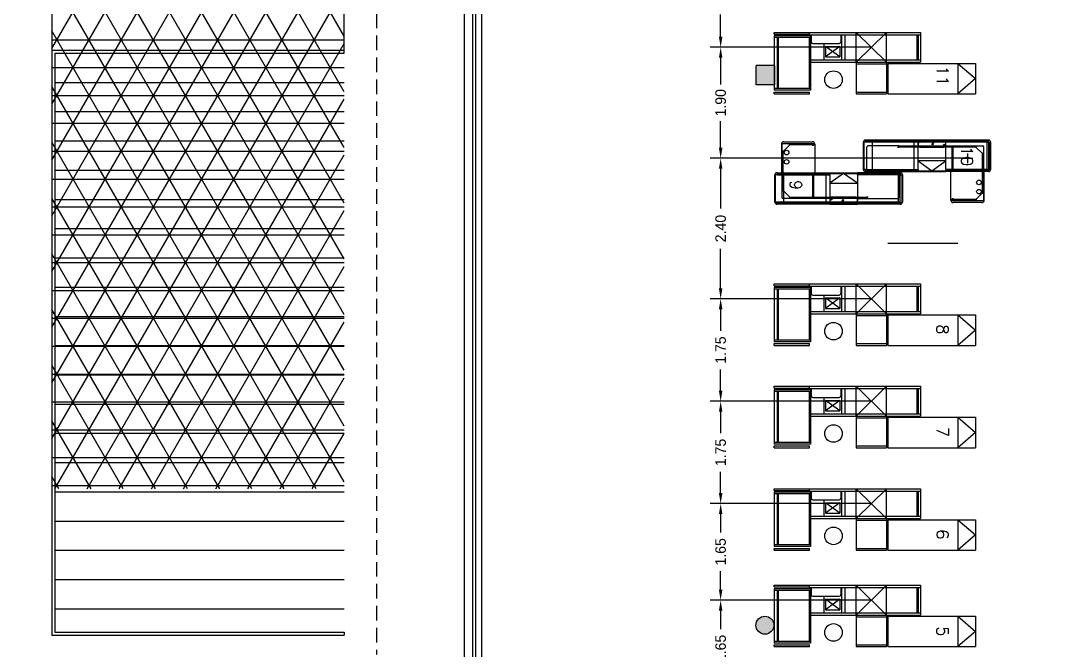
# Model space of a CAD drawing. Header units: metres. Extents: x 95 to 486, y 2972 to 3465.
# Drawn here: x 168.99 to 186.5, y 3191.99 to 3202.76 of the extents above; entities that cross this region are included whole.
import ezdxf

# ---------------------------------------------------------------- set-up
doc = ezdxf.new("R2010")
doc.units = ezdxf.units.M
doc.linetypes.add('HIDDEN', pattern=[0.375, 0.25, -0.125])
for name, color, linetype in [('0_HOJA-CARATULA', 7, 'Continuous'), ('0_MUROS', 7, 'Continuous'), ('0_PUERTAS-VENTANAS', 3, 'Continuous'), ('A_MEDIASOMBRA', 5, 'Continuous'), ('C_COTAS', 5, 'Continuous'), ('E_CHECK-OUTS', 1, 'Continuous'), ('E_EQUIPAMIENTO', 1, 'Continuous'), ('I_ELECTRICIDAD', 10, 'Continuous'), ('T_TEXTOS-EQUIPAMIENTO', 5, 'Continuous')]:
    doc.layers.add(name, color=color, linetype=linetype)
doc.styles.add('ROMANS', font='romans.shx', dxfattribs={"width": 0.8, "height": 0.15})
doc.dimstyles.get("Standard").update_dxf_attribs({"dimtxt": 0.18, "dimasz": 0.18, "dimexe": 0.18, "dimexo": 0.0625, "dimgap": 0.09, "dimtad": 0, "dimzin": 0, "dimdsep": 46, "dimtxsty": 'Standard', "dimcen": 0.09, "dimadec": 0, "dimazin": 0, "dimtfac": 1, "dimtofl": 0, "dimtmove": 0, "dimatfit": 3, "dimfxl": 1, "dimtolj": 1, "dimtzin": 0, "dimarcsym": 0})

# ---------------------------------------------------------------- blocks, each defined once
blk = doc.blocks.new('*D158')
at = {"layer": 'C_COTAS', "color": 0, "lineweight": -2, "transparency": 16777216}
for p, q in [((183.536, 3194.502), (180.78, 3194.502)), ((180.96, 3194.322), (180.96, 3194.007)), ((180.96, 3193.032), (180.96, 3193.347)), ((183.536, 3192.852), (180.78, 3192.852))]:
    blk.add_line(p, q, dxfattribs=at)
at = {"layer": 'C_COTAS', "color": 0, "transparency": 16777216}
for points in [[(180.93, 3194.322), (180.99, 3194.322), (180.96, 3194.502)], [(180.93, 3193.032), (180.99, 3193.032), (180.96, 3192.852)]]:
    blk.add_solid(points, dxfattribs=at)
at = {"layer": 'DEFPOINTS', "color": 0, "transparency": 16777216}
for p in [(183.599, 3194.502), (180.96, 3192.852), (183.599, 3192.852)]:
    blk.add_point(p, dxfattribs=at)
at = {"layer": 'C_COTAS', "color": 0, "transparency": 16777216, "insert": (180.96, 3193.677), "char_height": 0.18, "attachment_point": 5, "rotation": 90}
blk.add_mtext('\\A1;1.65', dxfattribs=at)
blk = doc.blocks.new('*D159')
at = {"layer": 'C_COTAS', "color": 0, "lineweight": -2, "transparency": 16777216}
for p, q in [((183.536, 3192.852), (180.78, 3192.852)), ((180.96, 3192.672), (180.96, 3192.356)), ((180.96, 3191.38), (180.96, 3191.696)), ((183.536, 3191.2), (180.78, 3191.2))]:
    blk.add_line(p, q, dxfattribs=at)
at = {"layer": 'C_COTAS', "color": 0, "transparency": 16777216}
for points in [[(180.93, 3192.672), (180.99, 3192.672), (180.96, 3192.852)], [(180.93, 3191.38), (180.99, 3191.38), (180.96, 3191.2)]]:
    blk.add_solid(points, dxfattribs=at)
at = {"layer": 'DEFPOINTS', "color": 0, "transparency": 16777216}
for p in [(183.599, 3192.852), (180.96, 3191.2), (183.599, 3191.2)]:
    blk.add_point(p, dxfattribs=at)
at = {"layer": 'C_COTAS', "color": 0, "transparency": 16777216, "insert": (180.96, 3192.026), "char_height": 0.18, "attachment_point": 5, "rotation": 90}
blk.add_mtext('\\A1;1.65', dxfattribs=at)
blk = doc.blocks.new('*D160')
at = {"layer": 'C_COTAS', "color": 0, "lineweight": -2, "transparency": 16777216}
for p, q in [((183.536, 3202.303), (180.78, 3202.303)), ((180.96, 3202.123), (180.96, 3201.669)), ((180.96, 3200.586), (180.96, 3201.039)), ((185.187, 3200.406), (180.78, 3200.406))]:
    blk.add_line(p, q, dxfattribs=at)
at = {"layer": 'C_COTAS', "color": 0, "transparency": 16777216}
for points in [[(180.93, 3202.123), (180.99, 3202.123), (180.96, 3202.303)], [(180.93, 3200.586), (180.99, 3200.586), (180.96, 3200.406)]]:
    blk.add_solid(points, dxfattribs=at)
at = {"layer": 'DEFPOINTS', "color": 0, "transparency": 16777216}
for p in [(183.599, 3202.303), (180.96, 3200.406), (185.25, 3200.406)]:
    blk.add_point(p, dxfattribs=at)
at = {"layer": 'C_COTAS', "color": 0, "transparency": 16777216, "insert": (180.96, 3201.354), "char_height": 0.18, "attachment_point": 5, "rotation": 90}
blk.add_mtext('\\A1;1.90', dxfattribs=at)
blk = doc.blocks.new('*D162')
at = {"layer": 'C_COTAS', "color": 0, "lineweight": -2, "transparency": 16777216}
for p, q in [((183.536, 3204.079), (180.78, 3204.079)), ((180.96, 3203.899), (180.96, 3203.521)), ((180.96, 3202.483), (180.96, 3202.861)), ((183.536, 3202.303), (180.78, 3202.303))]:
    blk.add_line(p, q, dxfattribs=at)
at = {"layer": 'C_COTAS', "color": 0, "transparency": 16777216}
for points in [[(180.93, 3203.899), (180.99, 3203.899), (180.96, 3204.079)], [(180.93, 3202.483), (180.99, 3202.483), (180.96, 3202.303)]]:
    blk.add_solid(points, dxfattribs=at)
at = {"layer": 'DEFPOINTS', "color": 0, "transparency": 16777216}
for p in [(183.599, 3204.079), (180.96, 3202.303), (183.599, 3202.303)]:
    blk.add_point(p, dxfattribs=at)
at = {"layer": 'C_COTAS', "color": 0, "transparency": 16777216, "insert": (180.96, 3203.191), "char_height": 0.18, "attachment_point": 5, "rotation": 90}
blk.add_mtext('\\A1;1.78', dxfattribs=at)
blk = doc.blocks.new('*D163')
at = {"layer": 'C_COTAS', "color": 0, "lineweight": -2, "transparency": 16777216}
for p, q in [((183.536, 3198.002), (180.78, 3198.002)), ((180.96, 3197.822), (180.96, 3197.457)), ((180.96, 3196.432), (180.96, 3196.797)), ((183.536, 3196.252), (180.78, 3196.252))]:
    blk.add_line(p, q, dxfattribs=at)
at = {"layer": 'C_COTAS', "color": 0, "transparency": 16777216}
for points in [[(180.93, 3197.822), (180.99, 3197.822), (180.96, 3198.002)], [(180.93, 3196.432), (180.99, 3196.432), (180.96, 3196.252)]]:
    blk.add_solid(points, dxfattribs=at)
at = {"layer": 'DEFPOINTS', "color": 0, "transparency": 16777216}
for p in [(183.599, 3198.002), (180.96, 3196.252), (183.599, 3196.252)]:
    blk.add_point(p, dxfattribs=at)
at = {"layer": 'C_COTAS', "color": 0, "transparency": 16777216, "insert": (180.96, 3197.127), "char_height": 0.18, "attachment_point": 5, "rotation": 90}
blk.add_mtext('\\A1;1.75', dxfattribs=at)
blk = doc.blocks.new('*D164')
at = {"layer": 'C_COTAS', "color": 0, "lineweight": -2, "transparency": 16777216}
for p, q in [((185.187, 3200.406), (180.78, 3200.406)), ((180.96, 3200.226), (180.96, 3199.549)), ((180.96, 3198.182), (180.96, 3198.859)), ((183.536, 3198.002), (180.78, 3198.002))]:
    blk.add_line(p, q, dxfattribs=at)
at = {"layer": 'C_COTAS', "color": 0, "transparency": 16777216}
for points in [[(180.93, 3200.226), (180.99, 3200.226), (180.96, 3200.406)], [(180.93, 3198.182), (180.99, 3198.182), (180.96, 3198.002)]]:
    blk.add_solid(points, dxfattribs=at)
at = {"layer": 'DEFPOINTS', "color": 0, "transparency": 16777216}
for p in [(185.25, 3200.406), (180.96, 3198.002), (183.599, 3198.002)]:
    blk.add_point(p, dxfattribs=at)
at = {"layer": 'C_COTAS', "color": 0, "transparency": 16777216, "insert": (180.96, 3199.204), "char_height": 0.18, "attachment_point": 5, "rotation": 90}
blk.add_mtext('\\A1;2.40', dxfattribs=at)
blk = doc.blocks.new('*D165')
at = {"layer": 'C_COTAS', "color": 0, "lineweight": -2, "transparency": 16777216}
for p, q in [((183.536, 3196.252), (180.78, 3196.252)), ((180.96, 3196.072), (180.96, 3195.707)), ((180.96, 3194.682), (180.96, 3195.047)), ((183.536, 3194.502), (180.78, 3194.502))]:
    blk.add_line(p, q, dxfattribs=at)
at = {"layer": 'C_COTAS', "color": 0, "transparency": 16777216}
for points in [[(180.93, 3196.072), (180.99, 3196.072), (180.96, 3196.252)], [(180.93, 3194.682), (180.99, 3194.682), (180.96, 3194.502)]]:
    blk.add_solid(points, dxfattribs=at)
at = {"layer": 'DEFPOINTS', "color": 0, "transparency": 16777216}
for p in [(183.599, 3196.252), (180.96, 3194.502), (183.599, 3194.502)]:
    blk.add_point(p, dxfattribs=at)
at = {"layer": 'C_COTAS', "color": 0, "transparency": 16777216, "insert": (180.96, 3195.377), "char_height": 0.18, "attachment_point": 5, "rotation": 90}
blk.add_mtext('\\A1;1.75', dxfattribs=at)

msp = doc.modelspace()

# ---------------------------------------------------------------- hatches: boundary and pattern name
at = {"layer": '0_MUROS'}
for points in [[(181.8861, 3201.9936), (181.5661, 3201.9936), (181.5661, 3201.6636), (181.8861, 3201.6636)], [(181.8861, 3201.9936), (181.5661, 3201.9936), (181.5661, 3201.6636), (181.8861, 3201.6636)], [(181.8701, 3192.4236, 0.3909285), (181.7284, 3192.5771), (181.7038, 3192.5771, 0.3909285), (181.5621, 3192.4236, 1)]]:
    msp.add_hatch(color=256, dxfattribs=at).paths.add_polyline_path(points)
at = {"layer": 'A_MEDIASOMBRA'}
h = msp.add_hatch(dxfattribs=at)
h.set_pattern_fill('NET3', color=256, scale=0.15, style=0)
h.set_pattern_definition([(0, (-300.57355, 2686.17695), (0, 0.47625), []), (60, (-300.57355, 2686.17695), (-0.4124446, 0.238125), []), (120, (-300.57355, 2686.17695), (-0.4124446, -0.238125), [])])
h.paths.add_polyline_path([(169.5261, 3222.2536), (174.5261, 3222.2536), (174.5261, 3194.7536), (169.5261, 3194.7536)])

# ---------------------------------------------------------------- linework, layer by layer
at = {"layer": '0_HOJA-CARATULA'}
msp.add_circle((196.2281, 3222.4589), 101.1095, dxfattribs=at)
at = {"layer": '0_MUROS', "color": 2, "linetype": 'HIDDEN'}
msp.add_line((175.0761, 3230.2536), (175.0761, 3191.9236), dxfattribs=at)
at = {"layer": '0_MUROS', "color": 1}
for p, q in [((174.5261, 3202.2536), (174.5261, 3222.2536)), ((169.5261, 3202.2536), (174.5261, 3202.2536)), ((169.5261, 3202.2536), (169.5261, 3192.2536)), ((169.5761, 3202.2036), (174.5261, 3202.2036)), ((169.5761, 3202.2036), (169.5761, 3192.3036)), ((174.5261, 3202.2036), (174.5261, 3202.2536)), ((169.5761, 3201.7036), (174.5261, 3201.7036)), ((169.5761, 3201.2036), (174.5261, 3201.2036)), ((169.5761, 3200.7036), (174.5261, 3200.7036)), ((169.5761, 3200.2036), (174.5261, 3200.2036)), ((169.5761, 3199.7036), (174.5261, 3199.7036)), ((169.5761, 3199.2036), (174.5261, 3199.2036)), ((169.5761, 3198.7036), (174.5261, 3198.7036)), ((169.5761, 3198.2036), (174.5261, 3198.2036)), ((169.5761, 3197.7036), (174.5261, 3197.7036)), ((169.5761, 3197.2036), (174.5261, 3197.2036)), ((169.5761, 3196.7036), (174.5261, 3196.7036)), ((169.5761, 3196.2036), (174.5261, 3196.2036)), ((169.5761, 3195.7036), (174.5261, 3195.7036)), ((169.5761, 3195.2036), (174.5261, 3195.2036)), ((169.5761, 3194.7036), (174.5261, 3194.7036)), ((169.5761, 3194.2036), (174.5261, 3194.2036)), ((169.5761, 3193.7036), (174.5261, 3193.7036)), ((169.5761, 3193.2036), (174.5261, 3193.2036)), ((169.5761, 3192.7036), (174.5261, 3192.7036)), ((169.5261, 3192.2536), (174.5261, 3192.2536)), ((169.5761, 3192.3036), (174.5261, 3192.3036)), ((174.5261, 3192.3036), (174.5261, 3192.2536))]:
    msp.add_line(p, q, dxfattribs=at)
at = {"layer": '0_MUROS'}
for p, q in [((181.5661, 3201.6636), (181.5661, 3201.9936)), ((181.8861, 3201.9936), (181.5661, 3201.9936)), ((181.8861, 3201.9936), (181.5661, 3201.9936)), ((181.5661, 3201.6636), (181.5661, 3201.9936)), ((181.8861, 3201.6636), (181.8861, 3201.9936)), ((181.8861, 3201.6636), (181.8861, 3201.9936)), ((181.8861, 3201.6636), (181.5661, 3201.6636)), ((181.8861, 3201.6636), (181.5661, 3201.6636))]:
    msp.add_line(p, q, dxfattribs=at)
msp.add_circle((181.7161, 3192.4236), 0.154, dxfattribs=at)
msp.add_circle((181.7161, 3192.4236), 0.154, dxfattribs=at)
at = {"layer": '0_PUERTAS-VENTANAS'}
for p, q in [((176.5761, 3208.2336), (176.5761, 3190.4236)), ((176.7261, 3190.4236), (176.7261, 3208.2336)), ((176.7761, 3190.4236), (176.7761, 3208.2336)), ((176.8761, 3190.4236), (176.8761, 3208.2836))]:
    msp.add_line(p, q, dxfattribs=at)
at = {"layer": 'A_MEDIASOMBRA'}
msp.add_line((169.5261, 3222.2536), (169.5261, 3194.7536), dxfattribs=at)
at = {"layer": 'E_CHECK-OUTS'}
for p, q in [((182.4751, 3202.5581), (184.3761, 3202.5581)), ((182.4751, 3202.5581), (182.4751, 3202.5181)), ((184.3761, 3202.5581), (184.3761, 3202.0481)), ((182.4951, 3202.4981), (181.8761, 3202.4981)), ((181.8761, 3202.4981), (181.8761, 3201.5681)), ((182.4951, 3202.5181), (182.4951, 3201.5681)), ((182.4951, 3202.0481), (184.3761, 3202.0481)), ((183.2751, 3202.0481), (183.2751, 3201.5081)), ((183.7971, 3202.0481), (183.7971, 3201.5081)), ((183.8171, 3202.0281), (185.0171, 3202.0281)), ((183.8171, 3202.0281), (183.8171, 3201.5081)), ((185.0171, 3202.0281), (185.0171, 3201.5081)), ((185.0171, 3202.0281), (185.3171, 3201.7681)), ((185.3171, 3201.7681), (185.0171, 3201.5081)), ((182.4951, 3201.5681), (181.8761, 3201.5681)), ((183.2751, 3201.5081), (183.7971, 3201.5081)), ((183.8171, 3201.5081), (185.0171, 3201.5081)), ((181.9977, 3200.6491), (181.9977, 3200.1591)), ((182.0047, 3200.6341), (182.0047, 3199.7421)), ((182.0297, 3200.6591), (182.5477, 3200.6591)), ((182.0347, 3200.5291), (182.1368, 3200.6291)), ((182.0377, 3200.6891), (182.5277, 3200.6891)), ((182.1368, 3200.6291), (182.1368, 3200.6591)), ((182.1368, 3200.6391), (182.5477, 3200.6391)), ((182.5227, 3200.6271), (182.5477, 3200.6271)), ((182.5477, 3200.6591), (182.5477, 3200.6271)), ((182.5677, 3200.6491), (182.5677, 3200.1591)), ((183.3977, 3200.6811), (183.3977, 3200.2151)), ((183.4367, 3200.6811), (183.3977, 3200.6811)), ((183.4087, 3200.6811), (183.4087, 3200.2151)), ((185.5397, 3200.7171), (183.4337, 3200.7171)), ((183.4367, 3200.7061), (183.4367, 3200.7171)), ((185.5367, 3200.7061), (183.4367, 3200.7061)), ((183.4367, 3200.7061), (183.4367, 3200.6811)), ((185.5367, 3200.6811), (183.4367, 3200.6811)), ((184.0067, 3200.6211), (183.4817, 3200.6211)), ((183.5487, 3200.6811), (183.5487, 3200.2151)), ((184.0067, 3200.6211), (184.9067, 3200.6211)), ((184.0067, 3200.5891), (184.0067, 3200.6211)), ((184.2667, 3200.2151), (184.2667, 3200.6811)), ((184.3367, 3200.2151), (184.3367, 3200.6811)), ((184.3466, 3200.6722), (184.3809, 3200.7102)), ((184.3484, 3200.6912), (184.365, 3200.7084)), ((184.3631, 3200.6734), (184.3797, 3200.6924)), ((184.5693, 3200.636), (184.6036, 3200.674)), ((184.5711, 3200.655), (184.5877, 3200.6722)), ((184.5858, 3200.6372), (184.6024, 3200.6562)), ((184.7625, 3200.6084), (184.7969, 3200.6464)), ((184.7643, 3200.6274), (184.7809, 3200.6446)), ((184.7791, 3200.6096), (184.7956, 3200.6286)), ((184.8067, 3200.2151), (184.8067, 3200.6811)), ((184.9157, 3200.5891), (184.9157, 3200.6211)), ((184.9157, 3200.6211), (185.4337, 3200.6211)), ((185.3266, 3200.5911), (185.3266, 3200.6211)), ((185.5117, 3200.6811), (185.5117, 3200.2151)), ((185.5367, 3200.7061), (185.5367, 3200.7171)), ((185.5367, 3200.6811), (185.5367, 3200.7061)), ((185.5367, 3200.6811), (185.5757, 3200.6811)), ((185.5367, 3200.6811), (185.5367, 3200.2151)), ((185.5647, 3200.2151), (185.5647, 3200.6811)), ((185.5757, 3200.2151), (185.5757, 3200.6811)), ((182.0347, 3200.5291), (182.0047, 3200.5291)), ((182.0247, 3200.5291), (182.0247, 3199.8471)), ((183.4567, 3200.1791), (183.4567, 3200.5961)), ((184.0067, 3200.5891), (183.9817, 3200.5891)), ((184.0067, 3200.6011), (184.9067, 3200.6011)), ((184.9157, 3200.6011), (185.3266, 3200.6011)), ((184.9157, 3200.5891), (184.9407, 3200.5891)), ((184.9157, 3200.2221), (184.9157, 3200.5891)), ((184.9357, 3200.2221), (184.9357, 3200.5891)), ((185.1872, 3200.3248), (185.1872, 3200.4865)), ((185.4287, 3200.4911), (185.3266, 3200.5911)), ((185.4287, 3200.4911), (185.4587, 3200.4911)), ((185.4387, 3199.8091), (185.4387, 3200.4911)), ((185.4587, 3199.7041), (185.4587, 3200.5961)), ((184.8067, 3200.3601), (184.3367, 3200.3601)), ((184.3367, 3200.3601), (184.5717, 3200.1901)), ((184.5717, 3200.1901), (184.8067, 3200.3601)), ((185.1063, 3200.4056), (185.268, 3200.4056)), ((181.8887, 3199.6571), (181.8887, 3200.1231)), ((181.9277, 3200.1231), (181.8887, 3200.1231)), ((181.8997, 3199.6571), (181.8997, 3200.1231)), ((181.9247, 3200.1591), (183.2977, 3200.1591)), ((181.9277, 3200.1481), (181.9277, 3200.1591)), ((181.9277, 3200.1481), (183.2977, 3200.1481)), ((181.9277, 3200.1481), (181.9277, 3200.1231)), ((181.9277, 3200.1231), (182.8277, 3200.1231)), ((182.0397, 3199.6571), (182.0397, 3200.1231)), ((182.5227, 3200.1161), (182.5477, 3200.1161)), ((182.5277, 3200.1161), (182.5277, 3199.7491)), ((182.5477, 3200.1481), (182.5477, 3200.1161)), ((182.5477, 3200.1161), (182.5477, 3199.7491)), ((182.7577, 3200.1231), (182.7577, 3199.6571)), ((183.0627, 3200.1481), (182.8277, 3199.9781)), ((182.8277, 3200.1231), (182.8277, 3200.1481)), ((182.8277, 3200.1231), (182.8277, 3199.6571)), ((183.2977, 3199.9781), (183.0627, 3200.1481)), ((184.0307, 3200.1591), (183.2977, 3200.1591)), ((184.0067, 3200.1591), (183.2977, 3200.1591)), ((184.0277, 3200.1481), (183.2977, 3200.1481)), ((183.2977, 3200.1231), (183.2977, 3200.1481)), ((183.2977, 3200.1231), (183.2977, 3199.6571)), ((184.0277, 3200.1231), (183.2977, 3200.1231)), ((183.4367, 3200.2151), (183.3977, 3200.2151)), ((183.4337, 3200.1791), (184.8067, 3200.1791)), ((183.4367, 3200.2151), (184.3367, 3200.2151)), ((183.4367, 3200.1901), (183.4367, 3200.2151)), ((183.4367, 3200.1901), (184.8067, 3200.1901)), ((183.4367, 3200.1901), (183.4367, 3200.1791)), ((183.4567, 3200.1591), (183.4567, 3200.1271)), ((183.4817, 3200.1271), (183.4567, 3200.1271)), ((183.9867, 3200.1791), (184.3367, 3200.1791)), ((184.0027, 3199.6571), (184.0027, 3200.1231)), ((184.0067, 3200.1591), (184.0067, 3199.7421)), ((184.0277, 3200.1481), (184.0277, 3200.1591)), ((184.0277, 3200.1481), (184.0277, 3200.1231)), ((184.0277, 3200.1231), (184.0667, 3200.1231)), ((184.0277, 3199.6571), (184.0277, 3200.1231)), ((184.0557, 3200.1231), (184.0557, 3199.6571)), ((184.0667, 3200.1231), (184.0667, 3199.6571)), ((184.3117, 3200.2111), (184.3367, 3200.2111)), ((184.3367, 3200.2151), (184.3367, 3200.1901)), ((184.3367, 3200.1791), (184.3367, 3200.2111)), ((185.5367, 3200.2151), (184.8067, 3200.2151)), ((184.8067, 3200.2151), (184.8067, 3200.1901)), ((185.5367, 3200.1901), (184.8067, 3200.1901)), ((185.5397, 3200.1791), (184.8067, 3200.1791)), ((184.8957, 3199.6891), (184.8957, 3200.1791)), ((184.9407, 3200.2221), (184.9157, 3200.2221)), ((184.9157, 3200.1901), (184.9157, 3200.2221)), ((185.4657, 3199.6891), (185.4657, 3200.1791)), ((185.5367, 3200.1901), (185.5367, 3200.2151)), ((185.5367, 3200.2151), (185.5757, 3200.2151)), ((185.5367, 3200.1901), (185.5367, 3200.1791)), ((182.8277, 3199.9781), (183.2977, 3199.9781)), ((182.0347, 3199.8471), (182.0047, 3199.8471)), ((182.0347, 3199.8471), (182.1368, 3199.7471)), ((182.1368, 3199.7471), (182.1368, 3199.7171)), ((182.5477, 3199.7491), (182.5227, 3199.7491)), ((182.5477, 3199.7491), (182.5477, 3199.7171)), ((183.4567, 3199.7491), (183.4567, 3199.7171)), ((183.4567, 3199.7491), (183.4817, 3199.7491)), ((185.4287, 3199.8091), (185.3266, 3199.7091)), ((185.4287, 3199.8091), (185.4587, 3199.8091)), ((181.8887, 3199.6571), (183.0887, 3199.6571)), ((181.9277, 3199.6571), (181.8887, 3199.6571)), ((184.0307, 3199.6211), (181.9247, 3199.6211)), ((184.0277, 3199.6571), (181.9277, 3199.6571)), ((181.9277, 3199.6321), (181.9277, 3199.6571)), ((184.0277, 3199.6321), (181.9277, 3199.6321)), ((181.9277, 3199.6321), (181.9277, 3199.6211)), ((182.5477, 3199.7171), (182.0297, 3199.7171)), ((182.5477, 3199.7371), (182.1368, 3199.7371)), ((183.4567, 3199.7371), (182.5477, 3199.7371)), ((183.2977, 3199.7171), (182.5477, 3199.7171)), ((182.8719, 3199.7298), (182.8375, 3199.6918)), ((182.8553, 3199.7286), (182.8387, 3199.7096)), ((182.87, 3199.7108), (182.8535, 3199.6937)), ((183.0651, 3199.7023), (183.0307, 3199.6642)), ((183.0485, 3199.701), (183.032, 3199.682)), ((183.0633, 3199.6832), (183.0467, 3199.6661)), ((183.2878, 3199.6661), (183.2534, 3199.628)), ((183.2712, 3199.6648), (183.2547, 3199.6458)), ((183.286, 3199.6471), (183.2694, 3199.6299)), ((183.2977, 3199.7171), (183.9817, 3199.7171)), ((184.0277, 3199.6571), (184.0667, 3199.6571)), ((184.0277, 3199.6571), (184.0277, 3199.6321)), ((184.0277, 3199.6321), (184.0277, 3199.6211)), ((184.9407, 3199.7111), (184.9157, 3199.7111)), ((184.9157, 3199.6791), (184.9157, 3199.7111)), ((185.3266, 3199.6991), (184.9157, 3199.6991)), ((185.4337, 3199.6791), (184.9157, 3199.6791)), ((185.4257, 3199.6491), (184.9357, 3199.6491)), ((185.3266, 3199.7091), (185.3266, 3199.6791)), ((183.8171, 3198.9571), (185.0171, 3198.9571)), ((181.8761, 3198.1971), (181.8761, 3197.2671)), ((182.4951, 3198.1971), (181.8761, 3198.1971)), ((182.4751, 3198.2571), (184.3761, 3198.2571)), ((182.4751, 3198.2571), (182.4751, 3198.2171)), ((182.4951, 3198.2171), (182.4951, 3197.2671)), ((184.3761, 3198.2571), (184.3761, 3197.7471)), ((182.4951, 3197.7471), (184.3761, 3197.7471)), ((183.2751, 3197.7471), (183.2751, 3197.2071)), ((183.7971, 3197.7471), (183.7971, 3197.2071)), ((183.8171, 3197.7271), (185.0171, 3197.7271)), ((183.8171, 3197.7271), (183.8171, 3197.2071)), ((185.0171, 3197.7271), (185.3171, 3197.4671)), ((185.0171, 3197.7271), (185.0171, 3197.2071)), ((185.3171, 3197.4671), (185.0171, 3197.2071)), ((182.4951, 3197.2671), (181.8761, 3197.2671)), ((183.2751, 3197.2071), (183.7971, 3197.2071)), ((183.8171, 3197.2071), (185.0171, 3197.2071)), ((181.8761, 3196.4471), (181.8761, 3195.5171)), ((182.4951, 3196.4471), (181.8761, 3196.4471)), ((182.4751, 3196.5071), (184.3761, 3196.5071)), ((182.4751, 3196.5071), (182.4751, 3196.4671)), ((182.4951, 3196.4671), (182.4951, 3195.5171)), ((184.3761, 3196.5071), (184.3761, 3195.9971)), ((182.4951, 3195.9971), (184.3761, 3195.9971)), ((183.2751, 3195.9971), (183.2751, 3195.4571)), ((183.7971, 3195.9971), (183.7971, 3195.4571)), ((183.8171, 3195.9771), (185.0171, 3195.9771)), ((183.8171, 3195.9771), (183.8171, 3195.4571)), ((185.0171, 3195.9771), (185.3171, 3195.7171)), ((185.0171, 3195.9771), (185.0171, 3195.4571)), ((185.3171, 3195.7171), (185.0171, 3195.4571)), ((182.4951, 3195.5171), (181.8761, 3195.5171)), ((183.2751, 3195.4571), (183.7971, 3195.4571)), ((183.8171, 3195.4571), (185.0171, 3195.4571)), ((181.8761, 3194.6971), (181.8761, 3193.7671)), ((182.4951, 3194.6971), (181.8761, 3194.6971)), ((182.4751, 3194.7571), (184.3761, 3194.7571)), ((182.4751, 3194.7571), (182.4751, 3194.7171)), ((182.4951, 3194.7171), (182.4951, 3193.7671)), ((184.3761, 3194.7571), (184.3761, 3194.2471)), ((182.4951, 3194.2471), (184.3761, 3194.2471)), ((183.2751, 3194.2471), (183.2751, 3193.7071)), ((183.7971, 3194.2471), (183.7971, 3193.7071)), ((183.8171, 3194.2271), (185.0171, 3194.2271)), ((183.8171, 3194.2271), (183.8171, 3193.7071)), ((185.0171, 3194.2271), (185.0171, 3193.7071)), ((185.0171, 3194.2271), (185.3171, 3193.9671)), ((185.3171, 3193.9671), (185.0171, 3193.7071)), ((182.4951, 3193.7671), (181.8761, 3193.7671)), ((183.2751, 3193.7071), (183.7971, 3193.7071)), ((183.8171, 3193.7071), (185.0171, 3193.7071)), ((182.4751, 3193.1071), (184.3761, 3193.1071)), ((182.4751, 3193.1071), (182.4751, 3193.0671)), ((184.3761, 3193.1071), (184.3761, 3192.5971)), ((182.4951, 3193.0471), (181.8761, 3193.0471)), ((181.8761, 3193.0471), (181.8761, 3192.1171)), ((182.4951, 3193.0671), (182.4951, 3192.1171)), ((182.4951, 3192.5971), (184.3761, 3192.5971)), ((183.2751, 3192.5971), (183.2751, 3192.0571)), ((183.7971, 3192.5971), (183.7971, 3192.0571)), ((183.8171, 3192.5771), (185.0171, 3192.5771)), ((183.8171, 3192.5771), (183.8171, 3192.0571)), ((185.0171, 3192.5771), (185.3171, 3192.3171)), ((185.0171, 3192.5771), (185.0171, 3192.0571)), ((185.3171, 3192.3171), (185.0171, 3192.0571)), ((182.4951, 3192.1171), (181.8761, 3192.1171)), ((183.2751, 3192.0571), (183.7971, 3192.0571)), ((183.8171, 3192.0571), (185.0171, 3192.0571))]:
    msp.add_line(p, q, dxfattribs=at)
at = {"layer": 'E_CHECK-OUTS', "color": 2}
for p, q in [((182.4951, 3202.4681), (181.8761, 3202.4681)), ((181.9251, 3202.4681), (181.9251, 3201.5981)), ((181.9451, 3202.4681), (181.9451, 3201.5981)), ((182.4751, 3202.5181), (184.3761, 3202.5181)), ((182.4751, 3202.4681), (182.4751, 3201.5981)), ((182.5051, 3202.5181), (182.5051, 3202.3981)), ((182.5351, 3202.3681), (182.9851, 3202.3681)), ((182.7251, 3202.3681), (182.7251, 3202.0881)), ((183.0151, 3202.5181), (183.0151, 3202.3981)), ((183.0251, 3202.5181), (183.0251, 3202.0881)), ((183.0851, 3202.5181), (183.0851, 3202.0881)), ((184.3161, 3202.5181), (184.3161, 3202.0881)), ((184.3361, 3202.5181), (184.3361, 3202.0881)), ((182.7525, 3202.3181), (182.9986, 3202.3181)), ((182.9986, 3202.3181), (182.7525, 3202.1381)), ((182.9986, 3202.1381), (182.7525, 3202.3181)), ((182.7525, 3202.3181), (182.7525, 3202.1381)), ((182.9986, 3202.3181), (182.9986, 3202.1381)), ((182.4951, 3202.0881), (184.3761, 3202.0881)), ((182.7525, 3202.1381), (182.9986, 3202.1381)), ((183.2751, 3202.0181), (183.7971, 3202.0181)), ((185.0171, 3202.0281), (185.3171, 3202.0281)), ((185.3171, 3202.0281), (185.3171, 3201.5081)), ((182.4951, 3201.5981), (181.8761, 3201.5981)), ((183.2751, 3201.5381), (183.7971, 3201.5381)), ((185.0171, 3201.5081), (185.3171, 3201.5081)), ((182.4951, 3198.1671), (181.8761, 3198.1671)), ((181.9251, 3198.1671), (181.9251, 3197.2971)), ((181.9451, 3198.1671), (181.9451, 3197.2971)), ((182.4751, 3198.2171), (184.3761, 3198.2171)), ((182.4751, 3198.1671), (182.4751, 3197.2971)), ((182.5051, 3198.2171), (182.5051, 3198.0971)), ((183.0151, 3198.2171), (183.0151, 3198.0971)), ((183.0251, 3198.2171), (183.0251, 3197.7871)), ((183.0851, 3198.2171), (183.0851, 3197.7871)), ((184.3161, 3198.2171), (184.3161, 3197.7871)), ((184.3361, 3198.2171), (184.3361, 3197.7871)), ((182.5351, 3198.0671), (182.9851, 3198.0671)), ((182.7251, 3198.0671), (182.7251, 3197.7871)), ((182.7525, 3198.0171), (182.7525, 3197.8371)), ((182.9986, 3197.8371), (182.7525, 3198.0171)), ((182.9986, 3198.0171), (182.7525, 3197.8371)), ((182.7525, 3198.0171), (182.9986, 3198.0171)), ((182.9986, 3198.0171), (182.9986, 3197.8371)), ((182.7525, 3197.8371), (182.9986, 3197.8371)), ((182.4951, 3197.7871), (184.3761, 3197.7871)), ((183.2751, 3197.7171), (183.7971, 3197.7171)), ((185.0171, 3197.7271), (185.3171, 3197.7271)), ((185.3171, 3197.7271), (185.3171, 3197.2071)), ((182.4951, 3197.2971), (181.8761, 3197.2971)), ((183.2751, 3197.2371), (183.7971, 3197.2371)), ((185.0171, 3197.2071), (185.3171, 3197.2071)), ((182.4951, 3196.4171), (181.8761, 3196.4171)), ((181.9251, 3196.4171), (181.9251, 3195.5471)), ((181.9451, 3196.4171), (181.9451, 3195.5471)), ((182.4751, 3196.4671), (184.3761, 3196.4671)), ((182.4751, 3196.4171), (182.4751, 3195.5471)), ((182.5051, 3196.4671), (182.5051, 3196.3471)), ((183.0151, 3196.4671), (183.0151, 3196.3471)), ((183.0251, 3196.4671), (183.0251, 3196.0371)), ((183.0851, 3196.4671), (183.0851, 3196.0371)), ((184.3161, 3196.4671), (184.3161, 3196.0371)), ((184.3361, 3196.4671), (184.3361, 3196.0371)), ((182.5351, 3196.3171), (182.9851, 3196.3171)), ((182.7251, 3196.3171), (182.7251, 3196.0371)), ((182.7525, 3196.2671), (182.7525, 3196.0871)), ((182.9986, 3196.0871), (182.7525, 3196.2671)), ((182.9986, 3196.2671), (182.7525, 3196.0871)), ((182.7525, 3196.2671), (182.9986, 3196.2671)), ((182.9986, 3196.2671), (182.9986, 3196.0871)), ((182.7525, 3196.0871), (182.9986, 3196.0871)), ((182.4951, 3196.0371), (184.3761, 3196.0371)), ((183.2751, 3195.9671), (183.7971, 3195.9671)), ((185.0171, 3195.9771), (185.3171, 3195.9771)), ((185.3171, 3195.9771), (185.3171, 3195.4571)), ((182.4951, 3195.5471), (181.8761, 3195.5471)), ((183.2751, 3195.4871), (183.7971, 3195.4871)), ((185.0171, 3195.4571), (185.3171, 3195.4571)), ((182.4951, 3194.6671), (181.8761, 3194.6671)), ((181.9251, 3194.6671), (181.9251, 3193.7971)), ((181.9451, 3194.6671), (181.9451, 3193.7971)), ((182.4751, 3194.7171), (184.3761, 3194.7171)), ((182.4751, 3194.6671), (182.4751, 3193.7971)), ((182.5051, 3194.7171), (182.5051, 3194.5971)), ((183.0151, 3194.7171), (183.0151, 3194.5971)), ((183.0251, 3194.7171), (183.0251, 3194.2871)), ((183.0851, 3194.7171), (183.0851, 3194.2871)), ((184.3161, 3194.7171), (184.3161, 3194.2871)), ((184.3361, 3194.7171), (184.3361, 3194.2871)), ((182.5351, 3194.5671), (182.9851, 3194.5671)), ((182.7251, 3194.5671), (182.7251, 3194.2871)), ((182.7525, 3194.5171), (182.9986, 3194.5171)), ((182.9986, 3194.5171), (182.7525, 3194.3371)), ((182.9986, 3194.3371), (182.7525, 3194.5171)), ((182.7525, 3194.5171), (182.7525, 3194.3371)), ((182.9986, 3194.5171), (182.9986, 3194.3371)), ((182.7525, 3194.3371), (182.9986, 3194.3371)), ((182.4951, 3194.2871), (184.3761, 3194.2871)), ((183.2751, 3194.2171), (183.7971, 3194.2171)), ((185.0171, 3194.2271), (185.3171, 3194.2271)), ((185.3171, 3194.2271), (185.3171, 3193.7071)), ((182.4951, 3193.7971), (181.8761, 3193.7971)), ((183.2751, 3193.7371), (183.7971, 3193.7371)), ((185.0171, 3193.7071), (185.3171, 3193.7071)), ((182.4951, 3193.0171), (181.8761, 3193.0171)), ((181.9251, 3193.0171), (181.9251, 3192.1471)), ((181.9451, 3193.0171), (181.9451, 3192.1471)), ((182.4751, 3193.0671), (184.3761, 3193.0671)), ((182.4751, 3193.0171), (182.4751, 3192.1471)), ((182.5051, 3193.0671), (182.5051, 3192.9471)), ((182.5351, 3192.9171), (182.9851, 3192.9171)), ((182.7251, 3192.9171), (182.7251, 3192.6371)), ((183.0151, 3193.0671), (183.0151, 3192.9471)), ((183.0251, 3193.0671), (183.0251, 3192.6371)), ((183.0851, 3193.0671), (183.0851, 3192.6371)), ((184.3161, 3193.0671), (184.3161, 3192.6371)), ((184.3361, 3193.0671), (184.3361, 3192.6371)), ((182.7525, 3192.8671), (182.7525, 3192.6871)), ((182.9986, 3192.6871), (182.7525, 3192.8671)), ((182.9986, 3192.8671), (182.7525, 3192.6871)), ((182.7525, 3192.8671), (182.9986, 3192.8671)), ((182.9986, 3192.8671), (182.9986, 3192.6871)), ((182.4951, 3192.6371), (184.3761, 3192.6371)), ((182.7525, 3192.6871), (182.9986, 3192.6871)), ((183.2751, 3192.5671), (183.7971, 3192.5671)), ((185.0171, 3192.5771), (185.3171, 3192.5771)), ((185.3171, 3192.5771), (185.3171, 3192.0571)), ((182.4951, 3192.1471), (181.8761, 3192.1471)), ((183.2751, 3192.0871), (183.7971, 3192.0871)), ((185.0171, 3192.0571), (185.3171, 3192.0571))]:
    msp.add_line(p, q, dxfattribs=at)
at = {"layer": 'E_CHECK-OUTS'}
for points in [[(184.8067, 3200.7171), (184.3367, 3200.7171), (184.3367, 3200.6271, 0.4142136), (184.3667, 3200.5971), (184.7767, 3200.5971, 0.4142136), (184.8067, 3200.6271)], [(182.8277, 3199.6211), (183.2977, 3199.6211), (183.2977, 3199.7111, 0.4142136), (183.2677, 3199.7411), (182.8577, 3199.7411, 0.4142136), (182.8277, 3199.7111)]]:
    msp.add_lwpolyline(points, format="xyb", close=True, dxfattribs=at)
for centre, radius in [((182.8886, 3201.7507), 0.15), ((182.0877, 3200.5031), 0.0395), ((182.0877, 3200.3451), 0.0395), ((185.3757, 3199.9931), 0.0395), ((185.3757, 3199.8351), 0.0395), ((182.8886, 3197.4497), 0.15), ((182.8886, 3195.6997), 0.15), ((182.8886, 3193.9497), 0.15), ((182.8886, 3192.2997), 0.15)]:
    msp.add_circle(centre, radius, dxfattribs=at)
at = {"layer": 'E_CHECK-OUTS', "color": 2}
for centre, start, end in [((182.5351, 3202.3981), 180, 270), ((182.9851, 3202.3981), 270, 0), ((182.5351, 3198.0971), 180, 270), ((182.9851, 3198.0971), 270, 0), ((182.5351, 3196.3471), 180, 270), ((182.9851, 3196.3471), 270, 0), ((182.5351, 3194.5971), 180, 270), ((182.9851, 3194.5971), 270, 0), ((182.5351, 3192.9471), 180, 270), ((182.9851, 3192.9471), 270, 0)]:
    msp.add_arc(centre, 0.03, start, end, dxfattribs=at)
at = {"layer": 'E_CHECK-OUTS'}
for centre, radius, start, end in [((182.0377, 3200.6491), 0.04, 90, 180), ((182.0297, 3200.6341), 0.025, 90, 180), ((182.5277, 3200.6491), 0.04, 0, 90), ((183.4337, 3200.6811), 0.036, 90, 180), ((183.4817, 3200.5961), 0.025, 90, 180), ((185.4337, 3200.5961), 0.025, 0, 90), ((185.5397, 3200.6811), 0.036, 0, 90), ((181.9247, 3200.1231), 0.036, 90, 180), ((183.4337, 3200.2151), 0.036, 180, 270), ((184.0307, 3200.1231), 0.036, 0, 90), ((185.5397, 3200.2151), 0.036, 270, 0), ((182.0297, 3199.7421), 0.025, 180, 270), ((183.9817, 3199.7421), 0.025, 270, 0), ((181.9247, 3199.6571), 0.036, 180, 270), ((184.0307, 3199.6571), 0.036, 270, 0), ((184.9357, 3199.6891), 0.04, 180, 270), ((185.4257, 3199.6891), 0.04, 270, 0), ((185.4337, 3199.7041), 0.025, 270, 0)]:
    msp.add_arc(centre, radius, start, end, dxfattribs=at)
at = {"layer": 'E_EQUIPAMIENTO'}
for p, q in [((181.8761, 3202.5281), (181.8761, 3202.5581)), ((181.8761, 3202.5581), (182.4761, 3202.5581)), ((182.4761, 3202.5281), (182.4761, 3202.5581)), ((181.8761, 3202.5281), (182.4761, 3202.5281)), ((181.8761, 3201.5081), (181.8761, 3201.5381)), ((181.8761, 3201.5381), (182.4761, 3201.5381)), ((181.8761, 3201.5081), (182.4761, 3201.5081)), ((182.4761, 3201.5081), (182.4761, 3201.5381)), ((181.8761, 3198.2571), (182.4761, 3198.2571)), ((181.8761, 3198.2271), (181.8761, 3198.2571)), ((181.8761, 3198.2271), (182.4761, 3198.2271)), ((182.4761, 3198.2271), (182.4761, 3198.2571)), ((181.8761, 3197.2371), (182.4761, 3197.2371)), ((181.8761, 3197.2071), (181.8761, 3197.2371)), ((181.8761, 3197.2071), (182.4761, 3197.2071)), ((182.4761, 3197.2071), (182.4761, 3197.2371)), ((181.8761, 3196.5071), (182.4761, 3196.5071)), ((181.8761, 3196.4771), (181.8761, 3196.5071)), ((181.8761, 3196.4771), (182.4761, 3196.4771)), ((182.4761, 3196.4771), (182.4761, 3196.5071)), ((181.8761, 3195.4871), (182.4761, 3195.4871)), ((181.8761, 3195.4571), (181.8761, 3195.4871)), ((181.8761, 3195.4571), (182.4761, 3195.4571)), ((182.4761, 3195.4571), (182.4761, 3195.4871)), ((181.8761, 3194.7271), (181.8761, 3194.7571)), ((181.8761, 3194.7571), (182.4761, 3194.7571)), ((181.8761, 3194.7271), (182.4761, 3194.7271)), ((182.4761, 3194.7271), (182.4761, 3194.7571)), ((181.8761, 3193.7071), (181.8761, 3193.7371)), ((181.8761, 3193.7371), (182.4761, 3193.7371)), ((181.8761, 3193.7071), (182.4761, 3193.7071)), ((182.4761, 3193.7071), (182.4761, 3193.7371)), ((181.8761, 3193.1071), (182.4761, 3193.1071)), ((181.8761, 3193.0771), (181.8761, 3193.1071)), ((182.4761, 3193.0771), (182.4761, 3193.1071)), ((181.8761, 3193.0771), (182.4761, 3193.0771)), ((181.8761, 3192.0871), (182.4761, 3192.0871)), ((181.8761, 3192.0571), (181.8761, 3192.0871)), ((181.8761, 3192.0571), (182.4761, 3192.0571)), ((182.4761, 3192.0571), (182.4761, 3192.0871))]:
    msp.add_line(p, q, dxfattribs=at)
at = {"layer": 'I_ELECTRICIDAD'}
for p, q in [((183.2751, 3202.5581), (183.7971, 3202.0481)), ((183.7971, 3202.5581), (183.2751, 3202.0481)), ((183.2751, 3202.0481), (183.2751, 3202.5581)), ((183.7971, 3202.0481), (183.7971, 3202.5581)), ((183.2751, 3197.7471), (183.2751, 3198.2571)), ((183.7971, 3198.2571), (183.2751, 3197.7471)), ((183.2751, 3198.2571), (183.7971, 3197.7471)), ((183.7971, 3197.7471), (183.7971, 3198.2571)), ((183.2751, 3195.9971), (183.2751, 3196.5071)), ((183.7971, 3196.5071), (183.2751, 3195.9971)), ((183.2751, 3196.5071), (183.7971, 3195.9971)), ((183.7971, 3195.9971), (183.7971, 3196.5071)), ((183.2751, 3194.7571), (183.7971, 3194.2471)), ((183.7971, 3194.7571), (183.2751, 3194.2471)), ((183.2751, 3194.2471), (183.2751, 3194.7571)), ((183.7971, 3194.2471), (183.7971, 3194.7571)), ((183.2751, 3192.5971), (183.2751, 3193.1071)), ((183.7971, 3193.1071), (183.2751, 3192.5971)), ((183.2751, 3193.1071), (183.7971, 3192.5971)), ((183.7971, 3192.5971), (183.7971, 3193.1071))]:
    msp.add_line(p, q, dxfattribs=at)

# ---------------------------------------------------------------- texts
at = {"layer": 'T_TEXTOS-EQUIPAMIENTO', "style": 'ROMANS'}
for s, p in [('11', (184.6535, 3201.9866)), ('10', (185.0717, 3200.6146)), ('9', (182.147, 3200.0328)), ('8', (184.6535, 3197.5646)), ('7', (184.6535, 3195.8146)), ('6', (184.6535, 3194.0625)), ('5', (184.6535, 3192.4031))]:
    msp.add_text(s, height=0.2, rotation=270, dxfattribs=at).set_placement(p)

# ---------------------------------------------------------------- dimensions: what is measured, and where the dimension line sits
at = {"layer": 'C_COTAS'}
for base, p1, p2, picture, middle in [((180.9597, 3202.3031), (183.5986, 3204.0786), (183.5986, 3202.3031), '*D162', (180.9597, 3203.1909)), ((180.9597, 3200.4056), (183.5986, 3202.3031), (185.2497, 3200.4056), '*D160', (180.9597, 3201.3544)), ((180.9597, 3198.0021), (185.2497, 3200.4056), (183.5986, 3198.0021), '*D164', (180.9597, 3199.2039)), ((180.9597, 3196.2521), (183.5986, 3198.0021), (183.5986, 3196.2521), '*D163', (180.9597, 3197.1271)), ((180.9597, 3194.5021), (183.5986, 3196.2521), (183.5986, 3194.5021), '*D165', (180.9597, 3195.3771)), ((180.9597, 3192.8521), (183.5986, 3194.5021), (183.5986, 3192.8521), '*D158', (180.9597, 3193.6771)), ((180.9597, 3191.2003), (183.5986, 3192.8521), (183.5986, 3191.2003), '*D159', (180.9597, 3192.0262))]:
    dim = msp.add_linear_dim(base=base, p1=p1, p2=p2, angle=270, dimstyle='Standard', dxfattribs=at)
    dim.commit()
    dim.dimension.update_dxf_attribs({"geometry": picture, "text_midpoint": middle})

doc.saveas('drawing.dxf')
